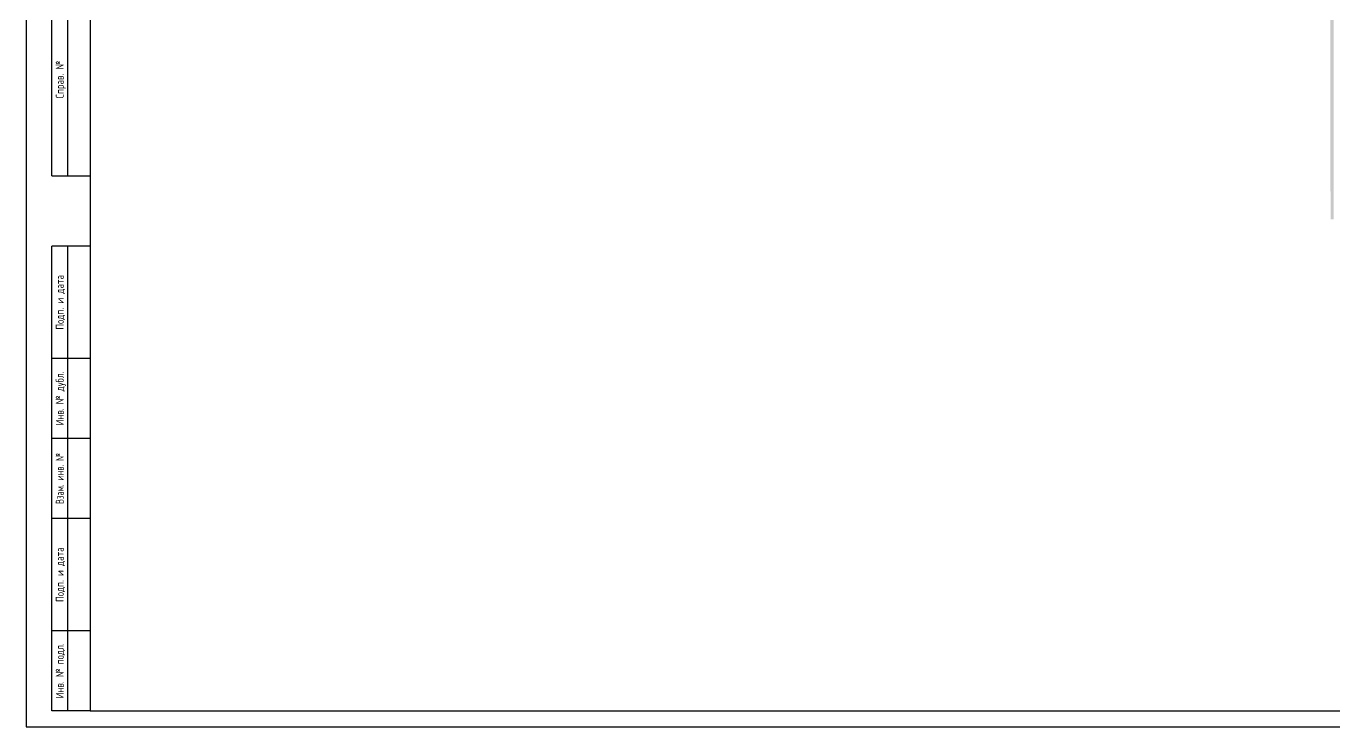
# Model space of a CAD drawing. Header units: millimetres. Extents: x 17259 to 18100, y 22778 to 23372.
# Drawn here: x 17258.6 to 17667.1, y 22778 to 22996.7 of the extents above; entities that cross this region are included whole.
import ezdxf
from ezdxf.enums import TextEntityAlignment as Align

# ---------------------------------------------------------------- set-up
doc = ezdxf.new("R2010")
doc.units = ezdxf.units.MM
doc.layers.get('0').update_dxf_attribs({"lineweight": 15})
for name, color, linetype, lineweight in [('0.25-STAMP', 7, 'Continuous', 25), ('0.25-TEXT', 7, 'Continuous', 25), ('0.3-STAMP', 7, 'Continuous', 30), ('Рамка А1', 7, 'Continuous', 25)]:
    doc.layers.add(name, color=color, linetype=linetype, lineweight=lineweight)
doc.styles.add('ГОСТ 2.304', font='cs_gost2304.shx')

# ---------------------------------------------------------------- blocks, each defined once
blk = doc.blocks.new('Рамка А1-горизонтально')
at = {"layer": '0.25-STAMP'}
blk.add_lwpolyline([(0, 0), (841, 0), (841, 594), (0, 594), (0, 0)], dxfattribs=at)
at = {"layer": '0.3-STAMP'}
for p, q in [((8, 172), (8, 292)), ((13, 172), (13, 292)), ((20, 292), (20, 172)), ((8, 172), (20, 172)), ((8, 5), (8, 150)), ((20, 150), (8, 150)), ((13, 5), (13, 150)), ((20, 150), (20, 5)), ((20, 115), (8, 115)), ((20, 90), (8, 90)), ((20, 65), (8, 65)), ((20, 30), (8, 30)), ((20, 5), (8, 5))]:
    blk.add_line(p, q, dxfattribs=at)
blk.add_lwpolyline([(20, 5), (836, 5), (836, 589), (20, 589), (20, 5)], dxfattribs=at)
at = {"layer": '0.25-TEXT', "style": 'ГОСТ 2.304'}
for s, p in [('Справ. №', (10.5, 202)), ('Подп. и дата', (10.5, 132.5)), ('Инв. № дубл.', (10.5, 102.5)), ('Подп. и дата', (10.5, 47.5)), ('Инв. № подл.', (10.5, 17.5))]:
    blk.add_text(s, height=2.5, rotation=90, dxfattribs=at).set_placement(p, align=Align.MIDDLE_CENTER)
at = {"layer": '0.25-TEXT', "style": 'ГОСТ 2.304', "width": 0.8}
blk.add_text('Взам. инв. №', height=2.5, rotation=90, dxfattribs=at).set_placement((10.5, 77.5), align=Align.MIDDLE_CENTER)

msp = doc.modelspace()

# ---------------------------------------------------------------- hatches: boundary and pattern name
h = msp.add_hatch(color=256)
h.dxf.hatch_style = 1
h.paths.add_polyline_path([(17667.08, 22936.4), (17666.97, 23123.76), (17665.94, 23123.77), (17665.93, 23114.7), (17666.05, 22936.4)])

# ---------------------------------------------------------------- block references
at = {"layer": 'Рамка А1'}
msp.add_blockref('Рамка А1-горизонтально', (17258.64, 22778.02), dxfattribs=at)

doc.saveas('drawing.dxf')
